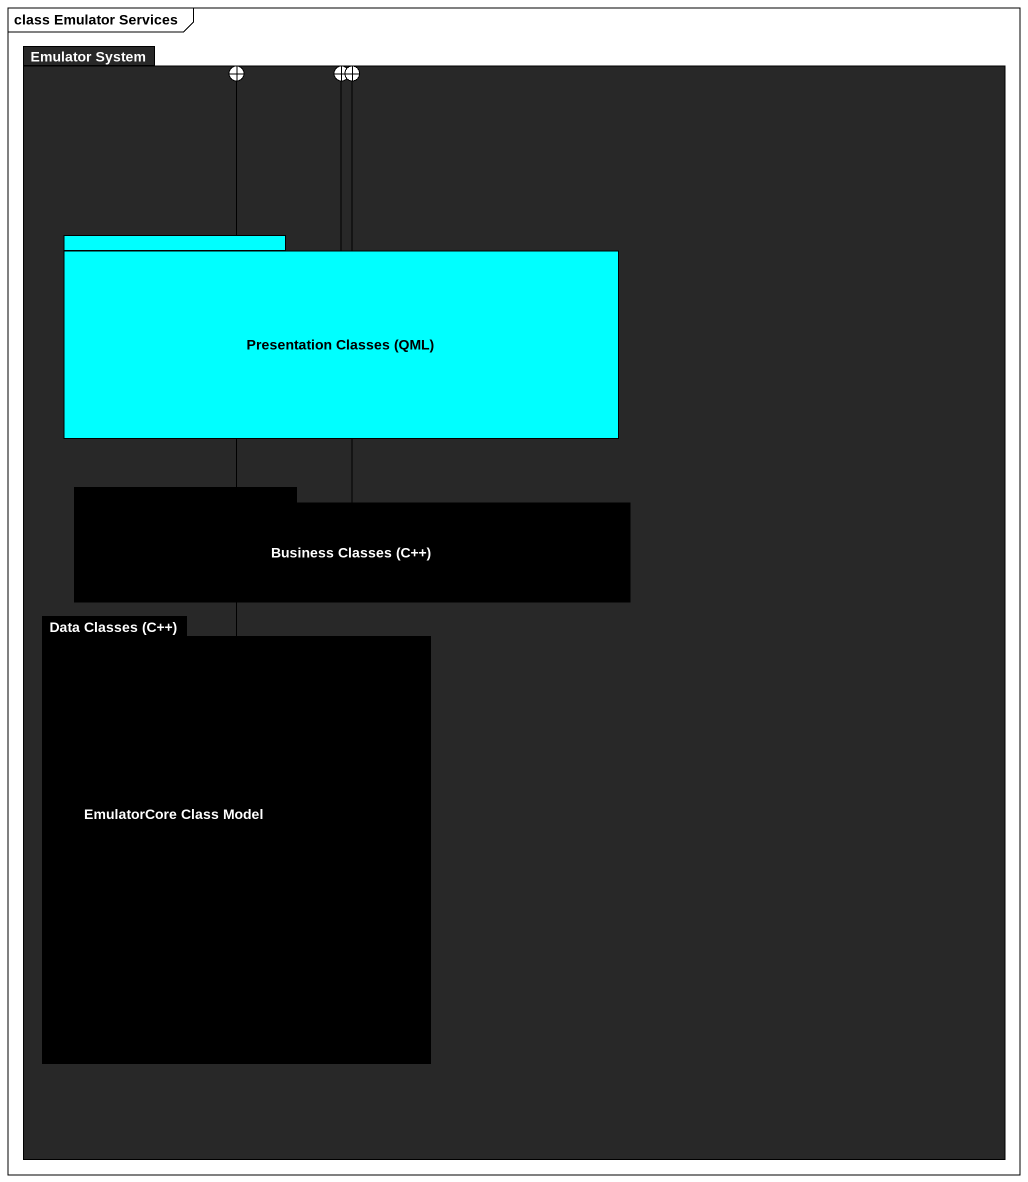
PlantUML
@startuml
mainframe class Emulator Services
package "Emulator System" as Emulator_System #282828 {
  package "Presentation Classes (QML)" as Presentation_Classes_QML #00FFFF {
  }
  package "Business Classes (C++)" as Business_Classes_C #000000 {
  }
  package "Data Classes (C++)" as Data_Classes_C #000000 {
    package "EmulatorCore Class Model" as EmulatorCore_Class_Model #000000 {
    }
  }
}
Presentation_Classes_QML --+ Emulator_System
Business_Classes_C -right-+ Emulator_System
Data_Classes_C -up-+ Emulator_System
@enduml
